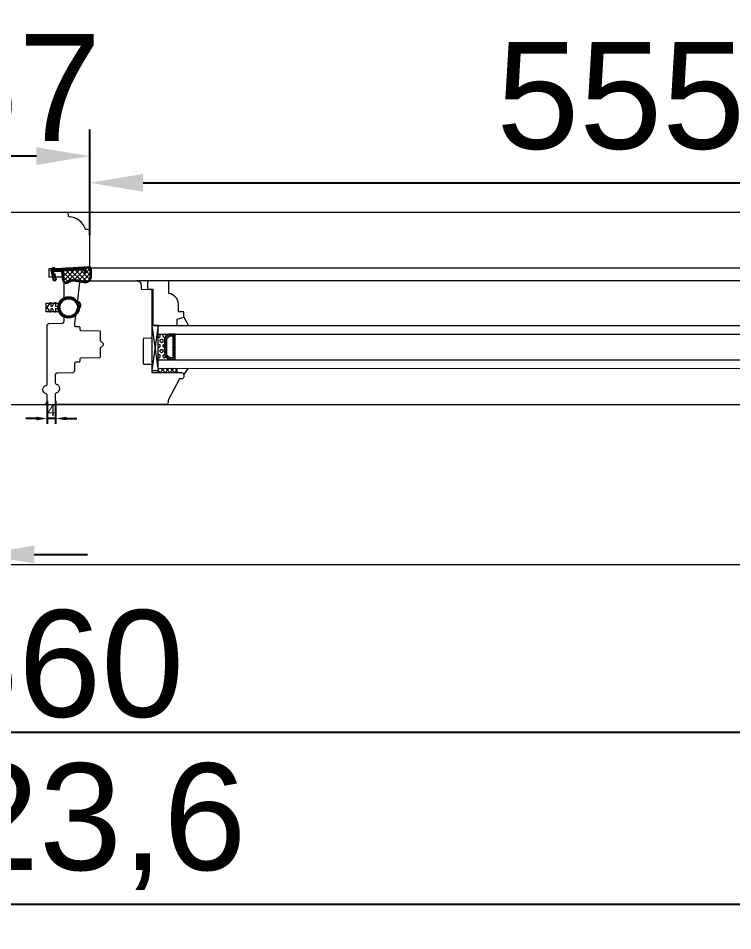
# Model space of a CAD drawing. Header units: millimetres. Extents: x 0 to 182016, y 11 to 3710.
# Drawn here: x 44509.4 to 44844, y 602.2 to 1029.6 of the extents above; entities that cross this region are included whole.
import ezdxf

# ---------------------------------------------------------------- set-up
doc = ezdxf.new("R2010")
doc.units = ezdxf.units.MM
for name, color, linetype, lineweight in [('Matmenys', 10, 'Continuous', 20), ('OTHER', 251, 'Continuous', 13), ('Stakta', 7, 'Continuous', 25), ('Testinės profilio linijos', 7, 'Continuous', 5)]:
    doc.layers.add(name, color=color, linetype=linetype, lineweight=lineweight)
doc.layers.add('Stiklo paketas', color=7, linetype='Continuous')
doc.styles.get("Standard").update_dxf_attribs({"font": 'arial.ttf'})
doc.dimstyles.new('2', dxfattribs={"dimscale": 2, "dimtxt": 2.5, "dimasz": 2.5, "dimexe": 1.25, "dimexo": 0.625, "dimtad": 1, "dimtxsty": 'Standard', "dimcen": 2.5, "dimadec": 0, "dimazin": 0, "dimtfac": 1, "dimtmove": 0, "dimatfit": 3, "dimfxl": 1, "dimarcsym": 0})
doc.dimstyles.new('Padidinti matmenys', dxfattribs={"dimscale": 10, "dimtxt": 5, "dimasz": 2.5, "dimexe": 1.25, "dimexo": 0.625, "dimtad": 1, "dimdec": 1, "dimtxsty": 'Standard', "dimcen": 2.5, "dimadec": 0, "dimazin": 0, "dimtfac": 1, "dimtdec": 1, "dimtmove": 0, "dimatfit": 3, "dimfxl": 1, "dimarcsym": 0})

# ---------------------------------------------------------------- blocks, each defined once
blk = doc.blocks.new('*D1683')
at = {"layer": 'Defpoints', "color": 0, "transparency": 16777216}
for p in [(44522.87, 851.67), (44526.87, 851.67), (44522.87, 842.1)]:
    blk.add_point(p, dxfattribs=at)
at = {"layer": 'Matmenys', "color": 0, "lineweight": -2, "transparency": 16777216}
for p, q in [((44522.87, 850.42), (44522.87, 839.6)), ((44526.87, 850.42), (44526.87, 839.6)), ((44517.87, 842.1), (44512.87, 842.1)), ((44526.87, 842.1), (44522.87, 842.1)), ((44531.87, 842.1), (44536.87, 842.1))]:
    blk.add_line(p, q, dxfattribs=at)
at = {"layer": 'Matmenys', "color": 0, "transparency": 16777216}
for points in [[(44517.87, 842.94), (44517.87, 841.27), (44522.87, 842.1)], [(44531.87, 842.94), (44531.87, 841.27), (44526.87, 842.1)]]:
    blk.add_solid(points, dxfattribs=at)
at = {"layer": 'Matmenys', "color": 0, "transparency": 16777216, "insert": (44524.87, 845.85), "char_height": 5, "attachment_point": 5}
blk.add_mtext('4', dxfattribs=at)
blk = doc.blocks.new('*D2073')
at = {"color": 0, "lineweight": -2, "transparency": 16777216}
for p, q in [((44475.87, 927.94), (44475.87, 977.52)), ((44542.87, 927.94), (44542.87, 977.52)), ((44517.87, 965.02), (44500.87, 965.02))]:
    blk.add_line(p, q, dxfattribs=at)
at = {"color": 0, "transparency": 16777216}
for points in [[(44500.87, 969.18), (44500.87, 960.85), (44475.87, 965.02)], [(44517.87, 969.18), (44517.87, 960.85), (44542.87, 965.02)]]:
    blk.add_solid(points, dxfattribs=at)
at = {"layer": 'Defpoints', "color": 0, "transparency": 16777216}
for p in [(44475.87, 965.02), (44475.87, 921.69), (44542.87, 921.69)]:
    blk.add_point(p, dxfattribs=at)
at = {"color": 0, "lineweight": 5, "transparency": 16777216, "insert": (44509.37, 996.8), "char_height": 50, "attachment_point": 5}
blk.add_mtext('67', dxfattribs=at)
blk = doc.blocks.new('*D2074')
at = {"color": 0, "lineweight": -2, "transparency": 16777216}
for p, q in [((44431.87, 855.4), (44431.87, 765.92)), ((44491.87, 843.39), (44491.87, 765.92)), ((44406.87, 778.42), (44381.87, 778.42)), ((44431.87, 778.42), (44491.87, 778.42)), ((44516.87, 778.42), (44541.87, 778.42))]:
    blk.add_line(p, q, dxfattribs=at)
at = {"color": 0, "transparency": 16777216}
for points in [[(44406.87, 782.59), (44406.87, 774.25), (44431.87, 778.42)], [(44516.87, 782.59), (44516.87, 774.25), (44491.87, 778.42)]]:
    blk.add_solid(points, dxfattribs=at)
at = {"layer": 'Defpoints', "color": 0, "transparency": 16777216}
for p in [(44431.87, 861.65), (44491.87, 849.64), (44491.87, 778.42)]:
    blk.add_point(p, dxfattribs=at)
at = {"color": 0, "lineweight": 5, "transparency": 16777216, "insert": (44461.87, 810.2), "char_height": 50, "attachment_point": 5}
blk.add_mtext('60', dxfattribs=at)
blk = doc.blocks.new('*D1686')
at = {"color": 0, "lineweight": -2, "transparency": 16777216}
for p, q in [((44542.87, 935.88), (44542.87, 965.02)), ((45098.5, 935.88), (45098.5, 965.02)), ((44567.87, 952.52), (45073.5, 952.52))]:
    blk.add_line(p, q, dxfattribs=at)
at = {"color": 0, "transparency": 16777216}
for points in [[(44567.87, 956.68), (44567.87, 948.35), (44542.87, 952.52)], [(45073.5, 956.68), (45073.5, 948.35), (45098.5, 952.52)]]:
    blk.add_solid(points, dxfattribs=at)
at = {"layer": 'Defpoints', "color": 0, "transparency": 16777216}
for p in [(45098.5, 952.52), (44542.87, 929.63), (45098.5, 929.63)]:
    blk.add_point(p, dxfattribs=at)
at = {"color": 0, "lineweight": 5, "transparency": 16777216, "insert": (44820.68, 988.81), "char_height": 50, "attachment_point": 5}
blk.add_mtext('555,6', dxfattribs=at)
blk = doc.blocks.new('*D1687')
at = {"color": 0, "lineweight": -2, "transparency": 16777216}
for p, q in [((43229.38, 842.39), (43229.38, 682.72)), ((45789.35, 842.39), (45789.35, 682.72)), ((43254.38, 695.22), (45764.35, 695.22))]:
    blk.add_line(p, q, dxfattribs=at)
at = {"color": 0, "transparency": 16777216}
for points in [[(43254.38, 699.39), (43254.38, 691.05), (43229.38, 695.22)], [(45764.35, 699.39), (45764.35, 691.05), (45789.35, 695.22)]]:
    blk.add_solid(points, dxfattribs=at)
at = {"layer": 'Defpoints', "color": 0, "transparency": 16777216}
for p in [(43229.38, 848.64), (45789.35, 848.64), (45789.35, 695.22)]:
    blk.add_point(p, dxfattribs=at)
at = {"color": 0, "lineweight": 5, "transparency": 16777216, "insert": (44509.37, 727), "char_height": 50, "attachment_point": 5}
blk.add_mtext('2560', dxfattribs=at)
blk = doc.blocks.new('*D1691')
at = {"color": 0, "lineweight": -2, "transparency": 16777216}
for p, q in [((43197.61, 767.39), (43197.61, 602.15)), ((45821.18, 767.39), (45821.18, 602.15)), ((43222.61, 614.65), (45796.18, 614.65))]:
    blk.add_line(p, q, dxfattribs=at)
at = {"color": 0, "transparency": 16777216}
for points in [[(43222.61, 618.82), (43222.61, 610.49), (43197.61, 614.65)], [(45796.18, 618.82), (45796.18, 610.49), (45821.18, 614.65)]]:
    blk.add_solid(points, dxfattribs=at)
at = {"layer": 'Defpoints', "color": 0, "transparency": 16777216}
for p in [(43197.61, 773.64), (45821.18, 773.64), (45821.18, 614.65)]:
    blk.add_point(p, dxfattribs=at)
at = {"color": 0, "lineweight": 5, "transparency": 16777216, "insert": (44509.4, 650.95), "char_height": 50, "attachment_point": 5}
blk.add_mtext('2623,6', dxfattribs=at)

msp = doc.modelspace()

# ---------------------------------------------------------------- hatches: boundary and pattern name
at = {"lineweight": 0}
h = msp.add_hatch(dxfattribs=at)
h.set_pattern_fill('HEX', color=256, scale=0.25, angle=90, style=0)
h.set_pattern_definition([(90, (26227.594, -12037.7661), (1.374815, -4e-16), [0.79375, -1.5875]), (330, (26227.594, -12037.7661), (-0.6874075, -1.190624716), [0.79375, -1.5875]), (30, (26227.594, -12036.9724), (0.6874075, -1.190624716), [0.79375, -1.5875])])
h.paths.add_polyline_path([(44574.8650548, 869.6421489), (44579.8650548, 869.6421489), (44577.8650548, 871.6421489), (44577.8650548, 879.6421489), (44579.8650548, 881.6421489), (44574.8650548, 881.642858)])
h = msp.add_hatch(dxfattribs=at)
h.set_pattern_fill('JIS_WOOD', color=256, angle=90, style=0)
h.set_pattern_definition([(45, (26227.594, -12037.76614), (0.5, -0.5), [])])
h.paths.add_polyline_path([(44577.8650548, 879.6421489), (44577.8650548, 871.6421489), (44579.8650548, 869.6421489), (44582.8650548, 869.6421489), (44582.8827882, 881.6787315), (44579.8650548, 881.6421489)])
h.paths.add_polyline_path([(44578.8650548, 872.0563625), (44578.8650548, 879.2279353), (44580.2792683, 880.6421489), (44581.8650548, 880.6421489), (44581.8650548, 870.6421489), (44580.2792683, 870.6421489)], flags=16)
at = {"lineweight": 0, "ltscale": 0.5}
h = msp.add_hatch(dxfattribs=at)
h.set_pattern_fill('ANSI37', color=256, scale=0.5, angle=90, style=0)
h.set_pattern_definition([(135, (44571.365, 863.6429), (-1.12253, -1.12253), []), (225, (44571.365, 863.6429), (1.12253, -1.12253), [])])
h.paths.add_polyline_path([(44583.8650548, 865.642858), (44574.8650548, 865.642858), (44574.8650548, 863.642858), (44583.8650548, 863.642858)])
at = {"layer": 'Matmenys'}
h = msp.add_hatch(dxfattribs=at)
h.set_pattern_fill('ANSI37', color=252, scale=0.5, angle=-180, style=0)
h.set_pattern_definition([(225, (-215319.0292, -1098570.0491), (1.1225320151, -1.1225320151), []), (315, (-215319.0292, -1098570.0491), (1.1225320151, 1.1225320151), [])])
edge = h.paths.add_edge_path()
edge.add_arc((44540.2766077, 911.9484343), 0.1, 363.589345612, 453.589345612, ccw=False)
edge.add_line((44540.3764115, 911.9546948), (44540.4734947, 910.407009))
edge.add_arc((44540.7230043, 910.4226602), 0.25, 183.589345612, 363.589345612)
edge.add_line((44540.9725139, 910.4383115), (44540.8441283, 912.4850164))
edge.add_arc((44540.7443244, 912.4787559), 0.1, 363.589345612, 453.589345619)
edge.add_line((44540.7380639, 912.5785598), (44540.733319, 912.6542028))
edge.add_line((44540.733319, 912.6542028), (44542.7151199, 912.7785171))
edge.add_spline(control_points=[(44542.7151199, 912.7785171), (44542.7942784, 912.7667148), (44542.86427, 912.7555392), (44542.9480208, 912.7337453), (44542.9715851, 912.7243595), (44542.9954682, 912.7116646), (44543.0035278, 912.7054154), (44543.0280156, 912.6798266), (44543.0469085, 912.6505896), (44543.0806118, 912.5462698), (44543.0937338, 912.4733376), (44543.1134359, 912.2203545), (44543.1029376, 912.0065204), (44543.0836094, 911.564042), (44543.0791341, 911.3447131), (44543.0780579, 910.9248222), (44543.0810899, 910.7217361), (44543.0938003, 910.1315287), (44543.1069767, 909.7634786), (44543.1067151, 909.0102972), (44543.0882187, 908.6335473), (44542.9850324, 908.0404429), (44542.9251384, 907.8128719), (44542.7721027, 907.4157707), (44542.6893533, 907.243983), (44542.4853532, 906.9028153), (44542.3652384, 906.7366126), (44542.0977933, 906.4454529), (44541.9501196, 906.3218729), (44541.668935, 906.1621542), (44541.5336388, 906.1146002), (44541.23234, 906.0549953), (44541.06874, 906.0442919), (44540.4841432, 906.0580358), (44540.0202276, 906.15279), (44539.1277315, 906.3245323), (44538.7006512, 906.4082269), (44537.6223026, 906.6194132), (44536.964252, 906.7531473), (44535.9711501, 906.8780733), (44535.667549, 906.9085672), (44535.0455053, 906.9329026), (44534.7296013, 906.9253619), (44534.1803931, 906.8404775), (44533.9443096, 906.7791389), (44533.5436582, 906.6066785), (44533.3850257, 906.5118301), (44533.0863669, 906.3275617), (44532.9449097, 906.2377042), (44532.6431268, 906.0816211), (44532.4780741, 906.011651), (44532.1129524, 905.8919197), (44531.9120023, 905.8489172), (44531.5725856, 905.8250185), (44531.4306002, 905.8382243), (44531.2353795, 905.8982636), (44531.1700517, 905.9350037), (44531.0433283, 906.0435529), (44530.9841505, 906.115619), (44530.8270729, 906.3797066), (44530.7455733, 906.6208149), (44530.628956, 907.1712259), (44530.5924245, 907.479421), (44530.539153, 908.0756388), (44530.5199305, 908.3631897), (44530.4765711, 908.8936796), (44530.4544349, 909.1419381), (44530.4182205, 909.5467404), (44530.4041341, 909.7041437), (44530.376012, 910.0280761), (44530.360976, 910.2063933), (44530.292691, 910.5092604), (44530.2570559, 910.6270824), (44530.1614592, 910.8395612), (44530.1083122, 910.933476), (44529.9896715, 911.0786697), (44529.9340493, 911.1336878), (44529.8102821, 911.2227798), (44529.746655, 911.2556592), (44529.627791, 911.3038274), (44529.5707139, 911.3207086), (44529.4701335, 911.3466525), (44529.425738, 911.3563701), (44529.3847417, 911.3654061)], knot_values=[0, 0, 0, 0, 0.2245066002, 0.2245066002, 0.377043448, 0.377043448, 0.5295802957, 0.5295802957, 0.8082977366, 0.8082977366, 1.0870151774, 1.0870151774, 1.6244414062, 1.6244414062, 2.161867635, 2.161867635, 2.6992938638, 2.6992938638, 3.7741463214, 3.7741463214, 5.0334406395, 5.0334406395, 5.8656302806, 5.8656302806, 6.5060139406, 6.5060139406, 7.1463976006, 7.1463976006, 7.7996240151, 7.7996240151, 8.3563201169, 8.3563201169, 8.9130162187, 8.9130162187, 10.239934143, 10.239934143, 11.5668520673, 11.5668520673, 13.5970761059, 13.5970761059, 14.4582175179, 14.4582175179, 15.3193589298, 15.3193589298, 15.9856015553, 15.9856015553, 16.5061017172, 16.5061017172, 17.0266018791, 17.0266018791, 17.547102041, 17.547102041, 18.1672448488, 18.1672448488, 18.7176261004, 18.7176261004, 19.1465766047, 19.1465766047, 19.5755271091, 19.5755271091, 20.3898249977, 20.3898249977, 21.2041228863, 21.2041228863, 21.9655448497, 21.9655448497, 22.7269668131, 22.7269668131, 23.2229068178, 23.2229068178, 23.7188468224, 23.7188468224, 24.0184411081, 24.0184411081, 24.2549295987, 24.2549295987, 24.4119994701, 24.4119994701, 24.5501072405, 24.5501072405, 24.6882150108, 24.6882150108, 24.8099116426, 24.8099116426, 24.8099116426, 24.8099116426], degree=3, periodic=0)
edge.add_line((44529.3847417, 911.3654061), (44540.2703472, 912.0482381))

# ---------------------------------------------------------------- linework, layer by layer
for p, q in [((44525.7828726, 912.6422843), (44524.7525313, 911.5758196)), ((44524.7525313, 911.5758196), (44524.7838338, 911.0768004)), ((44524.7838338, 911.0768004), (44524.9311197, 911.0860394)), ((44524.9311197, 911.0860394), (44525.9145662, 906.7389489)), ((44525.4365821, 911.117746), (44540.2703472, 912.0482381)), ((44525.4365821, 911.117746), (44525.673777, 910.0692828)), ((44526.5305133, 912.6891823), (44525.4798, 911.6214397)), ((44525.4798, 911.6214397), (44540.7380639, 912.5785598)), ((44525.7828726, 912.6422843), (44526.5305133, 912.6891823)), ((44540.3764115, 911.9546948), (44540.4734947, 910.407009)), ((44540.7380639, 912.5785598), (44540.733319, 912.6542028)), ((44540.8441283, 912.4850164), (44540.9725139, 910.4383115)), ((44525.673777, 910.0692828), (44526.1614529, 910.1796102)), ((44525.9145662, 906.7389489), (44526.8899182, 906.9596037)), ((44526.1614529, 910.1796102), (44526.8899182, 906.9596037))]:
    msp.add_line(p, q)
at = {"color": 1}
for p, q in [((44542.7593601, 913.0752372), (44527.4345447, 912.1139425)), ((44542.7151199, 912.7785171), (44527.4801751, 911.8228598)), ((44529.3201688, 911.0724379), (44527.5597176, 910.9620083))]:
    msp.add_line(p, q, dxfattribs=at)
at = {"lineweight": 0}
for p, q in [((44586.8650548, 889.642858), (44589.1517199, 885.642858)), ((44574.8650548, 885.6421489), (44571.8650548, 864.6421489)), ((44571.8650548, 885.6421489), (44574.8650548, 864.6421489)), ((44574.8650548, 863.642858), (44574.8650548, 866.642858)), ((44583.8650548, 863.642858), (44583.8650548, 865.642858)), ((44586.8650548, 862.642858), (44589.1517199, 865.642858))]:
    msp.add_line(p, q, dxfattribs=at)
at = {"lineweight": 5}
msp.add_line((43197.5489165, 773.642858), (45821.181193, 773.642858), dxfattribs=at)
at = {"lineweight": 0}
msp.add_lwpolyline([(44579.8650548, 900.642858), (44579.8650548, 906.642858), (44570.8650548, 906.642858, 0.4142135624), (44569.8650548, 905.642858), (44569.8650548, 902.642858), (44572.3650548, 902.642858), (44572.3650548, 885.642858), (44583.8650548, 885.642858), (44583.8650548, 888.642858), (44586.8650548, 889.642858), (44586.8650548, 892.142858), (44584.3650548, 892.142858), (44584.3650548, 895.6679208, 0.3851703882), (44579.8650548, 900.642858)], format="xyb", dxfattribs=at)
for points in [[(44571.8650548, 885.6421489), (44571.8650548, 864.6421489), (44574.8650548, 864.6421489), (44574.8650548, 885.6421489)], [(44577.8650548, 879.6421489), (44577.8650548, 871.6421489), (44579.8650548, 869.6421489), (44582.8650548, 869.6421489), (44582.8650548, 881.6421489), (44579.8650548, 881.6421489)], [(44578.8650548, 879.2279353), (44578.8650548, 872.0563625), (44580.2792683, 870.6421489), (44581.8650548, 870.6421489), (44581.8650548, 880.6421489), (44580.2792683, 880.6421489)]]:
    msp.add_lwpolyline(points, close=True, dxfattribs=at)
at = {"color": 18, "linetype": 'ByBlock', "true_color": 0x000000}
for radius in [4.85, 4.25]:
    msp.add_circle((44532.9699832, 894.1330275), radius, dxfattribs=at)
for centre, radius, start, end in [((44540.2766077, 911.9484343), 0.1, 3.589345609, 93.589345613), ((44540.7443244, 912.4787559), 0.1, 3.589345609, 93.589345613), ((44540.7230043, 910.4226602), 0.25, 183.589345609, 3.589345609)]:
    msp.add_arc(centre, radius, start, end)
at = {"color": 1}
msp.add_spline([(44542.7593601, 913.0752372), (44543.1208605, 912.9847405), (44543.3904014, 911.710882), (44542.902012, 907.018509), (44541.8588142, 905.9285027), (44539.6953424, 905.9098863), (44537.9973026, 906.2402602), (44535.8318617, 906.5871766), (44533.79514, 906.3877478), (44532.9668953, 905.9115788), (44531.1123551, 905.6313155), (44530.2199092, 908.343494), (44530.0927417, 909.8223696), (44529.9747703, 910.5096375), (44529.6725647, 910.9515228), (44529.3201688, 911.0724379)], degree=3, dxfattribs=at)
msp.add_open_spline([(44542.7151199, 912.7785171), (44542.7942784, 912.7667148), (44542.86427, 912.7555392), (44542.9480208, 912.7337453), (44542.9715851, 912.7243595), (44542.9954682, 912.7116646), (44543.0035278, 912.7054154), (44543.0280156, 912.6798266), (44543.0469085, 912.6505896), (44543.0806118, 912.5462698), (44543.0937338, 912.4733376), (44543.1134359, 912.2203545), (44543.1029376, 912.0065204), (44543.0836094, 911.564042), (44543.0791341, 911.3447131), (44543.0780579, 910.9248222), (44543.0810899, 910.7217361), (44543.0938003, 910.1315287), (44543.1069767, 909.7634786), (44543.1067151, 909.0102972), (44543.0882187, 908.6335473), (44542.9850324, 908.0404429), (44542.9251384, 907.8128719), (44542.7721027, 907.4157707), (44542.6893533, 907.243983), (44542.4853532, 906.9028153), (44542.3652384, 906.7366126), (44542.0977933, 906.4454529), (44541.9501196, 906.3218729), (44541.668935, 906.1621542), (44541.5336388, 906.1146002), (44541.23234, 906.0549953), (44541.06874, 906.0442919), (44540.4841432, 906.0580358), (44540.0202276, 906.15279), (44539.1277315, 906.3245323), (44538.7006512, 906.4082269), (44537.6223026, 906.6194132), (44536.964252, 906.7531473), (44535.9711501, 906.8780733), (44535.667549, 906.9085672), (44535.0455053, 906.9329026), (44534.7296013, 906.9253619), (44534.1803931, 906.8404775), (44533.9443096, 906.7791389), (44533.5436582, 906.6066785), (44533.3850257, 906.5118301), (44533.0863669, 906.3275617), (44532.9449097, 906.2377042), (44532.6431268, 906.0816211), (44532.4780741, 906.011651), (44532.1129524, 905.8919197), (44531.9120023, 905.8489172), (44531.5725856, 905.8250185), (44531.4306002, 905.8382243), (44531.2353795, 905.8982636), (44531.1700517, 905.9350037), (44531.0433283, 906.0435529), (44530.9841505, 906.115619), (44530.8270729, 906.3797066), (44530.7455733, 906.6208149), (44530.628956, 907.1712259), (44530.5924245, 907.479421), (44530.539153, 908.0756388), (44530.5199305, 908.3631897), (44530.4765711, 908.8936796), (44530.4544349, 909.1419381), (44530.4182205, 909.5467404), (44530.4041341, 909.7041437), (44530.376012, 910.0280761), (44530.360976, 910.2063933), (44530.292691, 910.5092604), (44530.2570559, 910.6270824), (44530.1614592, 910.8395612), (44530.1083122, 910.933476), (44529.9896715, 911.0786697), (44529.9340493, 911.1336878), (44529.8102821, 911.2227798), (44529.746655, 911.2556592), (44529.627791, 911.3038274), (44529.5707139, 911.3207086), (44529.4701335, 911.3466525), (44529.425738, 911.3563701), (44529.3847417, 911.3654061)], degree=3, knots=[0, 0, 0, 0, 0.2245066002, 0.2245066002, 0.377043448, 0.377043448, 0.5295802957, 0.5295802957, 0.8082977366, 0.8082977366, 1.0870151774, 1.0870151774, 1.6244414062, 1.6244414062, 2.161867635, 2.161867635, 2.6992938638, 2.6992938638, 3.7741463214, 3.7741463214, 5.0334406395, 5.0334406395, 5.8656302806, 5.8656302806, 6.5060139406, 6.5060139406, 7.1463976006, 7.1463976006, 7.7996240151, 7.7996240151, 8.3563201169, 8.3563201169, 8.9130162187, 8.9130162187, 10.239934143, 10.239934143, 11.5668520673, 11.5668520673, 13.5970761059, 13.5970761059, 14.4582175179, 14.4582175179, 15.3193589298, 15.3193589298, 15.9856015553, 15.9856015553, 16.5061017172, 16.5061017172, 17.0266018791, 17.0266018791, 17.547102041, 17.547102041, 18.1672448488, 18.1672448488, 18.7176261004, 18.7176261004, 19.1465766047, 19.1465766047, 19.5755271091, 19.5755271091, 20.3898249977, 20.3898249977, 21.2041228863, 21.2041228863, 21.9655448497, 21.9655448497, 22.7269668131, 22.7269668131, 23.2229068178, 23.2229068178, 23.7188468224, 23.7188468224, 24.0184411081, 24.0184411081, 24.2549295987, 24.2549295987, 24.4119994701, 24.4119994701, 24.5501072405, 24.5501072405, 24.6882150108, 24.6882150108, 24.8099116426, 24.8099116426, 24.8099116426, 24.8099116426], dxfattribs=at)
at = {"layer": 'OTHER'}
msp.add_lwpolyline([(44528.1667734, 893.5230013), (44526.7508646, 893.5230013), (44526.7508646, 891.8777199), (44526.2251824, 891.8777199), (44525.4818414, 893.5230013), (44524.6892218, 893.5230013), (44524.6892218, 891.8777199), (44524.470331, 891.8777199), (44522.9674497, 894.1330275), (44524.470331, 896.388335), (44524.6892218, 896.388335), (44524.6892218, 894.7430536), (44525.4818414, 894.7430536), (44526.2251824, 896.388335), (44526.7508646, 896.388335), (44526.7508646, 894.7430536), (44528.1667734, 894.7430536)], dxfattribs=at)
at = {"layer": 'Stakta', "color": 18, "lineweight": 5, "true_color": 0x000000}
msp.add_line((43949.6232721, 848.642858), (45062.8210243, 848.642858), dxfattribs=at)
msp.add_lwpolyline([(44497.3650547, 848.642858), (44521.3650547, 848.642858, 0.4142135624), (44522.8650547, 850.142858), (44522.8650547, 853.1933682, 0.3563939587), (44522.4650547, 853.6832662, -0.8164965809), (44522.4650547, 857.6024498, 0.3563939587), (44522.8650547, 858.0923477), (44522.8650547, 885.6515468, -0.4116598905), (44523.8563282, 886.6515087), (44529.8737813, 886.7040222, 0.4116598905), (44530.8650547, 887.7039841), (44530.8650547, 889.3373854, 0.2720281141), (44530.6084412, 889.7741496, -0.164173551), (44528.45973, 892.1417924), (44522.3650547, 892.1417924), (44522.3650547, 896.1417924), (44528.45973, 896.1417924, -0.164173551), (44530.6084412, 898.5094352, 0.2720281141), (44530.8650547, 898.9461995), (44530.8650547, 908.342858), (44523.8650547, 908.342858), (44523.8650547, 912.342858), (44531.1424976, 912.342858, -0.2023892741), (44531.8563282, 912.6515087), (44541.8737813, 912.7389297, 0.4116598905), (44542.8650547, 913.7388916), (44542.8650547, 929.634093, 0.4116598905), (44541.8737813, 930.6340549), (44541.0817231, 930.6409671, -0.3199404334), (44540.7999, 930.845597, 0.3090857966), (44533.1505893, 936.6338802, -0.4001549105), (44532.8650547, 936.9335313), (44532.8650547, 937.642858, 0.4142135624), (44531.8650547, 938.642858), (44486.8650547, 938.642858, 0.4142135624)], format="xyb", dxfattribs=at)
msp.add_lwpolyline([(44527.2650548, 854.1832662, 0.8164965809), (44527.2650548, 858.1024498, -0.3563939587), (44526.8650548, 858.5923477), (44526.8650548, 862.5730049, -0.4116598905), (44527.8563282, 863.5729669), (44534.8737813, 863.6342073, 0.4116598905), (44535.8650548, 864.6341692), (44535.8650548, 868.1726946, -0.4040361542), (44536.347605, 868.6724071), (44538.0755246, 868.7327473, 0.4040262258), (44538.3650548, 869.0325646), (44538.3650548, 870.0856862, -0.4091108014), (44538.8563285, 870.5856101), (44547.5702905, 870.7377128, 0.4091108014), (44547.8650548, 871.0376671), (44547.8650548, 875.0614871, -0.1989123674), (44548.0115014, 875.4150405), (44549.2771868, 876.6807259, 0.4142135624), (44549.2771868, 877.10499), (44548.0115014, 878.3706754, -0.1989123674), (44547.8650548, 878.7242288), (44547.8650548, 882.7480488, 0.4091108014), (44547.5702905, 883.0480031), (44538.8563285, 883.2001059, -0.4091108014), (44538.3650548, 883.7000297), (44538.3650548, 884.7531513, 0.4040262258), (44538.0755246, 885.0529686), (44536.347605, 885.1133089, -0.4040262258), (44535.8650548, 885.6130043), (44535.8650548, 886.5816953, -0.0305527633), (44535.8725086, 886.7035647), (44536.6141976, 892.7441365, -0.3282648586), (44537.0210074, 893.1751331, 0.7358200833), (44537.4864134, 896.9655605, -0.3282648586), (44537.195955, 897.4821709), (44538.2129251, 905.7647273, -0.3788661087), (44539.2054712, 906.642858), (44564.8650548, 906.642858, -0.4142135624), (44566.8650548, 904.642858), (44566.8650548, 902.9402513, 0.4116598905), (44567.1624368, 902.6402628), (44571.369418, 902.603549, -0.4116598905), (44571.8650548, 902.103568), (44571.8650548, 880.173421, -0.4116598905), (44571.369418, 879.6734401), (44568.1624368, 879.6454532, 0.4116598905), (44567.8650548, 879.3454646), (44567.8650548, 867.9402513, 0.4116598905), (44568.1624368, 867.6402628), (44571.369418, 867.6122758, -0.4116598905), (44571.8650548, 867.1122949), (44571.8650548, 863.642858), (44585.8650548, 863.642858, -0.4142135624), (44586.8650548, 862.642858), (44586.8650548, 861.6516229, -0.4116598905), (44585.8737813, 860.651661), (44584.8650548, 860.642858), (44579.6064866, 850.7529297, 0.1227845609), (44579.5479604, 850.518194), (44579.5479604, 849.642858, -0.4142135624), (44578.5479604, 848.642858), (44527.8650548, 848.642858, -0.4142135624), (44526.8650548, 849.642858), (44526.8650548, 853.6933682, -0.3563939587)], format="xyb", close=True, dxfattribs=at)
at = {"layer": 'Stiklo paketas', "lineweight": 5}
for p, q in [((44574.8650548, 885.6431154), (45066.5039515, 885.6431154)), ((44574.8650548, 881.6431154), (45066.5039515, 881.6431154)), ((44574.8650548, 869.6431154), (45066.5039515, 869.6431154)), ((44574.8650548, 865.6127895), (45066.5039515, 865.5547661))]:
    msp.add_line(p, q, dxfattribs=at)
at = {"layer": 'Testinės profilio linijos', "lineweight": 5}
for p, q in [((45732.1428218, 938.642858), (43267.5872612, 938.642858)), ((44531.7335173, 912.642858), (45109.6354889, 912.642858)), ((45076.5026094, 906.6428575), (44564.8660562, 906.6428577))]:
    msp.add_line(p, q, dxfattribs=at)
at = {"layer": 'Testinės profilio linijos'}
msp.add_line((44578.5479604, 848.642858), (44599.6715815, 848.6428579), dxfattribs=at)

# ---------------------------------------------------------------- dimensions: what is measured, and where the dimension line sits
at = {"color": 1, "lineweight": 5}
for base, p1, p2, picture, middle in [((44475.8650547, 965.017016), (44542.8650547, 921.6864923), (44475.8650547, 921.6864923), '*D2073', (44509.3650547, 965.017016)), ((44491.8650547, 778.4183769), (44431.8650547, 861.6516229), (44491.8650547, 849.642858), '*D2074', (44461.8650547, 778.4183769))]:
    dim = msp.add_linear_dim(base=base, p1=p1, p2=p2, dimstyle='Padidinti matmenys', dxfattribs=at)
    dim.commit()
    dim.dimension.update_dxf_attribs({"geometry": picture, "text_midpoint": middle, "dimtype": 160})
for base, p1, p2, picture, middle in [((45098.5039515, 952.517016), (44542.8650547, 929.634093), (45098.5039515, 929.634093), '*D1686', (44820.6845031, 988.814765)), ((45789.3455818, 695.2196599), (43229.3845277, 848.642858), (45789.3455818, 848.642858), '*D1687', (44509.3650547, 726.9983093)), ((45821.181193, 614.6526166), (43197.6093781, 773.642858), (45821.181193, 773.642858), '*D1691', (44509.3952855, 650.9503656))]:
    dim = msp.add_linear_dim(base=base, p1=p1, p2=p2, dimstyle='Padidinti matmenys', dxfattribs=at)
    dim.commit()
    dim.dimension.update_dxf_attribs({"geometry": picture, "text_midpoint": middle})
at = {"layer": 'Matmenys'}
dim = msp.add_linear_dim(base=(44522.8650547, 842.1035758), p1=(44526.8650548, 851.6681131), p2=(44522.8650547, 851.6681131), dimstyle='2', override={"dimdec": 6}, dxfattribs=at)
dim.commit()
dim.dimension.update_dxf_attribs({"geometry": '*D1683', "text_midpoint": (44524.8650547, 842.1035758), "dimtype": 160})

doc.saveas('drawing.dxf')
